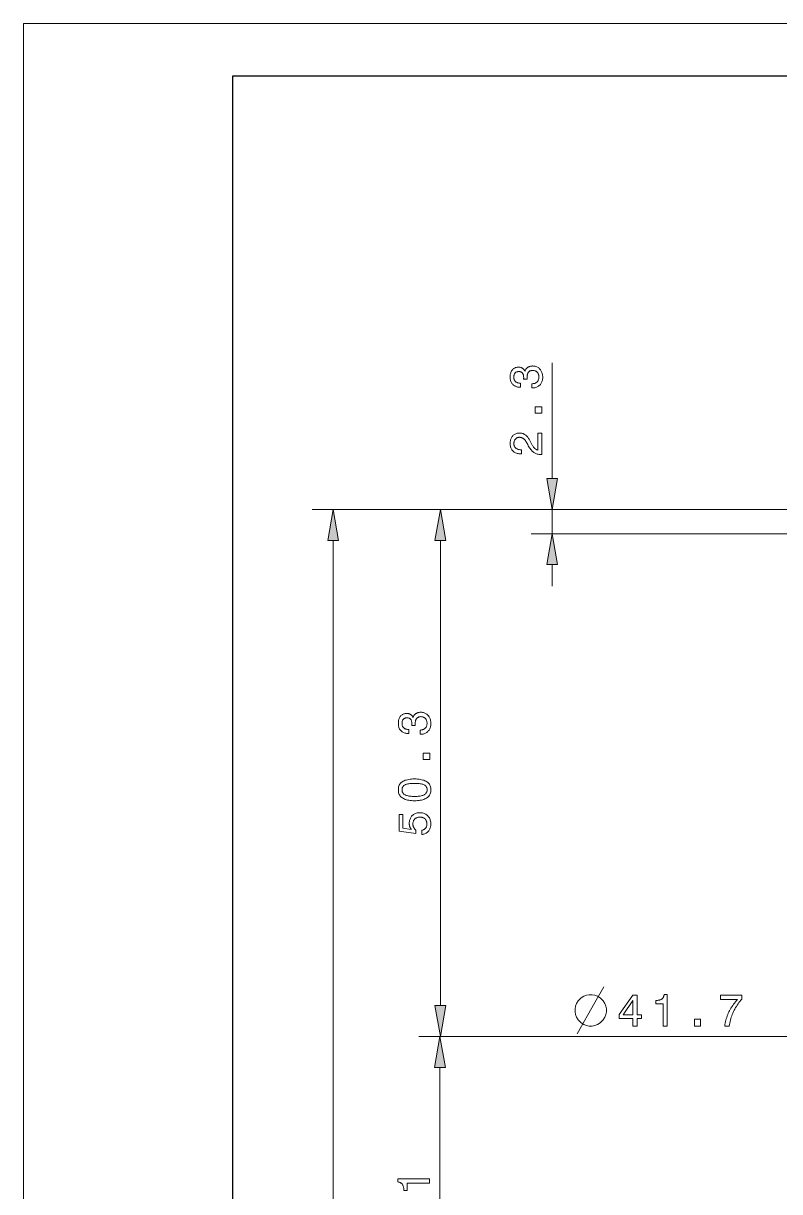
# Model space of a CAD drawing. Extents: x 0 to 297, y 0 to 420.
# Drawn here: x 0 to 72.2, y 308.5 to 420 of the extents above; entities that cross this region are included whole.
import ezdxf

# ---------------------------------------------------------------- set-up
doc = ezdxf.new("R2010")
doc.units = 0

msp = doc.modelspace()

# ---------------------------------------------------------------- linework, layer by layer
at = {"color": 7, "lineweight": 13}
for p, q in [((0, 0), (0, 420)), ((0, 420), (297, 420)), ((95.06, 373.59), (27.58, 373.59)), ((95.06, 373.59), (37.81, 373.59)), ((95.06, 373.59), (48.49, 373.59)), ((29.58, 154.75), (29.58, 370.64)), ((39.81, 326.25), (39.81, 370.64)), ((95.86, 371.29), (48.49, 371.29)), ((87.81, 323.29), (37.76, 323.29)), ((87.81, 323.29), (37.81, 323.29)), ((52.67, 323.29), (87.81, 323.29)), ((39.76, 295.25), (39.76, 320.34))]:
    msp.add_line(p, q, dxfattribs=at)
at = {"color": 7, "lineweight": 30}
for p, q in [((20, 5), (20, 415)), ((20, 415), (292, 415))]:
    msp.add_line(p, q, dxfattribs=at)
at = {"color": 7, "lineweight": 13, "ltscale": 0.276097}
msp.add_line((50.49, 376.55), (50.49, 387.59), dxfattribs=at)
at = {"color": 7, "lineweight": 13, "ltscale": 0.0575}
msp.add_line((50.49, 371.29), (50.49, 373.59), dxfattribs=at)
at = {"color": 7, "lineweight": 13, "ltscale": 0.051139}
msp.add_line((50.49, 366.29), (50.49, 368.34), dxfattribs=at)
at = {"color": 7, "lineweight": 13}
for points in [[(48.55, 385.2), (48.55, 385.6), (48.61, 385.6), (48.67, 385.61), (48.73, 385.62), (48.78, 385.63), (48.83, 385.64), (48.88, 385.66), (48.93, 385.69), (48.97, 385.71), (49.01, 385.74), (49.04, 385.77), (49.08, 385.81), (49.11, 385.84), (49.13, 385.88), (49.15, 385.93), (49.17, 385.97), (49.19, 386.02), (49.2, 386.07), (49.21, 386.13), (49.21, 386.18), (49.22, 386.24), (49.21, 386.3), (49.21, 386.35), (49.2, 386.41), (49.19, 386.46), (49.18, 386.51), (49.16, 386.55), (49.14, 386.59), (49.12, 386.63), (49.09, 386.67), (49.06, 386.71), (49.03, 386.74), (48.99, 386.77), (48.95, 386.79), (48.91, 386.81), (48.87, 386.83), (48.83, 386.85), (48.78, 386.86), (48.73, 386.87), (48.68, 386.87), (48.62, 386.88), (48.58, 386.87), (48.53, 386.87), (48.48, 386.86), (48.44, 386.85), (48.4, 386.83), (48.36, 386.82), (48.33, 386.79), (48.29, 386.77), (48.26, 386.74), (48.23, 386.71), (48.21, 386.67), (48.18, 386.64), (48.16, 386.6), (48.14, 386.55), (48.13, 386.51), (48.12, 386.46), (48.11, 386.41), (48.1, 386.35), (48.09, 386.3), (48.09, 386.24), (48.09, 386.23), (48.09, 386.22), (48.09, 386.21), (48.09, 386.2), (48.09, 386.19), (48.09, 386.18), (48.09, 386.18), (48.09, 386.17), (48.09, 386.16), (48.09, 386.15), (48.1, 386.14), (48.1, 386.13), (48.1, 386.12), (48.1, 386.11), (48.1, 386.09), (48.1, 386.08), (48.1, 386.07), (48.1, 386.06), (48.1, 386.04), (48.1, 386.03), (47.76, 386.03), (47.76, 386.04), (47.76, 386.04), (47.76, 386.05), (47.76, 386.06), (47.76, 386.07), (47.76, 386.08), (47.76, 386.09), (47.76, 386.1), (47.76, 386.11), (47.76, 386.11), (47.77, 386.12), (47.77, 386.13), (47.77, 386.14), (47.77, 386.15), (47.77, 386.16), (47.77, 386.16), (47.77, 386.17), (47.77, 386.18), (47.77, 386.19), (47.77, 386.19), (47.76, 386.25), (47.76, 386.3), (47.76, 386.35), (47.75, 386.4), (47.74, 386.45), (47.72, 386.49), (47.71, 386.53), (47.69, 386.56), (47.67, 386.59), (47.65, 386.62), (47.63, 386.65), (47.6, 386.67), (47.57, 386.7), (47.54, 386.71), (47.51, 386.73), (47.47, 386.74), (47.43, 386.75), (47.39, 386.76), (47.35, 386.76), (47.3, 386.76), (47.26, 386.76), (47.21, 386.76), (47.17, 386.75), (47.13, 386.74), (47.1, 386.73), (47.06, 386.72), (47.03, 386.7), (47, 386.68), (46.98, 386.65), (46.95, 386.63), (46.93, 386.6), (46.91, 386.57), (46.89, 386.54), (46.87, 386.5), (46.86, 386.46), (46.85, 386.42), (46.84, 386.38), (46.83, 386.33), (46.83, 386.29), (46.83, 386.24), (46.83, 386.18), (46.83, 386.13), (46.84, 386.08), (46.85, 386.03), (46.87, 385.98), (46.89, 385.94), (46.91, 385.9), (46.93, 385.87), (46.96, 385.83), (46.99, 385.8), (47.02, 385.77), (47.06, 385.75), (47.1, 385.73), (47.14, 385.71), (47.19, 385.69), (47.24, 385.68), (47.29, 385.67), (47.35, 385.66), (47.41, 385.65), (47.47, 385.65), (47.47, 385.27), (47.44, 385.27), (47.35, 385.27), (47.27, 385.28), (47.19, 385.29), (47.11, 385.31), (47.04, 385.33), (46.97, 385.36), (46.91, 385.39), (46.85, 385.43), (46.79, 385.48), (46.74, 385.53), (46.69, 385.58), (46.64, 385.64), (46.6, 385.7), (46.57, 385.76), (46.54, 385.83), (46.52, 385.9), (46.5, 385.97), (46.48, 386.05), (46.48, 386.13), (46.47, 386.22), (46.48, 386.31), (46.48, 386.39), (46.49, 386.47), (46.51, 386.55), (46.53, 386.62), (46.55, 386.69), (46.58, 386.76), (46.61, 386.82), (46.65, 386.88), (46.69, 386.93), (46.73, 386.98), (46.78, 387.02), (46.83, 387.06), (46.88, 387.09), (46.94, 387.12), (47, 387.14), (47.07, 387.16), (47.14, 387.17), (47.21, 387.18), (47.28, 387.18), (47.32, 387.18), (47.37, 387.18), (47.41, 387.17), (47.44, 387.17), (47.48, 387.16), (47.52, 387.15), (47.55, 387.13), (47.59, 387.12), (47.62, 387.1), (47.65, 387.09), (47.68, 387.07), (47.71, 387.04), (47.74, 387.02), (47.76, 386.99), (47.79, 386.97), (47.81, 386.94), (47.83, 386.91), (47.85, 386.87), (47.87, 386.84), (47.89, 386.8), (47.9, 386.85), (47.93, 386.89), (47.95, 386.94), (47.97, 386.98), (48, 387.02), (48.03, 387.05), (48.06, 387.08), (48.09, 387.12), (48.13, 387.14), (48.16, 387.17), (48.2, 387.19), (48.24, 387.22), (48.28, 387.23), (48.33, 387.25), (48.37, 387.26), (48.42, 387.28), (48.47, 387.28), (48.52, 387.29), (48.57, 387.29), (48.62, 387.3), (48.71, 387.29), (48.79, 387.28), (48.87, 387.27), (48.94, 387.25), (49.01, 387.22), (49.08, 387.19), (49.15, 387.15), (49.21, 387.11), (49.26, 387.06), (49.32, 387), (49.37, 386.94), (49.41, 386.87), (49.45, 386.81), (49.48, 386.73), (49.51, 386.66), (49.54, 386.58), (49.56, 386.49), (49.57, 386.4), (49.58, 386.31), (49.58, 386.22), (49.58, 386.13), (49.57, 386.04), (49.55, 385.95), (49.54, 385.87), (49.51, 385.8), (49.48, 385.73), (49.45, 385.66), (49.41, 385.59), (49.36, 385.53), (49.31, 385.48), (49.25, 385.42), (49.19, 385.38), (49.13, 385.34), (49.06, 385.3), (48.99, 385.27), (48.92, 385.24), (48.84, 385.22), (48.76, 385.21), (48.67, 385.2), (48.58, 385.2)], [(49.49, 382.79), (48.85, 382.79), (48.85, 383.39), (49.49, 383.39)], [(49.49, 378.84), (49.48, 378.84), (49.39, 378.84), (49.31, 378.85), (49.23, 378.86), (49.15, 378.87), (49.07, 378.89), (49, 378.91), (48.93, 378.94), (48.86, 378.97), (48.8, 379.01), (48.74, 379.05), (48.68, 379.09), (48.62, 379.14), (48.56, 379.2), (48.5, 379.26), (48.44, 379.34), (48.38, 379.41), (48.32, 379.5), (48.26, 379.59), (48.2, 379.69), (48.15, 379.79), (48.01, 380.05), (47.98, 380.09), (47.96, 380.13), (47.93, 380.17), (47.9, 380.21), (47.87, 380.25), (47.85, 380.28), (47.82, 380.31), (47.79, 380.34), (47.76, 380.36), (47.73, 380.38), (47.7, 380.4), (47.66, 380.42), (47.63, 380.44), (47.59, 380.45), (47.56, 380.46), (47.52, 380.47), (47.48, 380.48), (47.44, 380.48), (47.4, 380.49), (47.36, 380.49), (47.32, 380.49), (47.27, 380.48), (47.23, 380.47), (47.19, 380.46), (47.15, 380.45), (47.11, 380.43), (47.07, 380.41), (47.04, 380.38), (47.01, 380.36), (46.98, 380.32), (46.95, 380.29), (46.93, 380.25), (46.9, 380.22), (46.88, 380.18), (46.87, 380.13), (46.86, 380.09), (46.85, 380.04), (46.84, 379.99), (46.83, 379.94), (46.83, 379.89), (46.83, 379.83), (46.84, 379.78), (46.85, 379.73), (46.86, 379.69), (46.88, 379.64), (46.9, 379.6), (46.92, 379.56), (46.95, 379.53), (46.98, 379.49), (47.02, 379.46), (47.06, 379.43), (47.1, 379.4), (47.14, 379.38), (47.19, 379.36), (47.24, 379.34), (47.29, 379.33), (47.35, 379.32), (47.4, 379.31), (47.46, 379.3), (47.53, 379.3), (47.56, 379.3), (47.56, 378.91), (47.5, 378.91), (47.41, 378.91), (47.32, 378.92), (47.24, 378.93), (47.15, 378.95), (47.08, 378.98), (47, 379.01), (46.93, 379.04), (46.87, 379.08), (46.81, 379.13), (46.75, 379.18), (46.7, 379.23), (46.65, 379.29), (46.61, 379.36), (46.57, 379.43), (46.54, 379.5), (46.52, 379.57), (46.5, 379.65), (46.48, 379.73), (46.48, 379.82), (46.47, 379.91), (46.48, 380), (46.48, 380.08), (46.5, 380.16), (46.51, 380.24), (46.54, 380.31), (46.56, 380.38), (46.59, 380.45), (46.63, 380.51), (46.67, 380.57), (46.72, 380.63), (46.77, 380.68), (46.83, 380.72), (46.88, 380.77), (46.94, 380.8), (47.01, 380.83), (47.07, 380.86), (47.14, 380.87), (47.21, 380.89), (47.29, 380.9), (47.37, 380.9), (47.43, 380.9), (47.49, 380.89), (47.55, 380.88), (47.6, 380.87), (47.66, 380.86), (47.71, 380.84), (47.76, 380.82), (47.81, 380.8), (47.86, 380.77), (47.91, 380.74), (47.96, 380.71), (48, 380.67), (48.04, 380.63), (48.09, 380.58), (48.13, 380.54), (48.17, 380.49), (48.21, 380.43), (48.24, 380.37), (48.28, 380.31), (48.31, 380.25), (48.44, 380), (48.48, 379.93), (48.52, 379.86), (48.55, 379.8), (48.59, 379.74), (48.62, 379.69), (48.66, 379.64), (48.69, 379.59), (48.72, 379.55), (48.75, 379.51), (48.78, 379.48), (48.81, 379.45), (48.84, 379.42), (48.88, 379.39), (48.91, 379.37), (48.94, 379.35), (48.98, 379.33), (49.01, 379.31), (49.05, 379.3), (49.08, 379.28), (49.12, 379.27), (49.12, 380.9), (49.49, 380.9)], [(49.97, 376.55), (50.49, 373.59), (51.01, 376.55)], [(30.1, 370.64), (29.58, 373.59), (29.06, 370.64)], [(40.34, 370.64), (39.81, 373.59), (39.29, 370.64)], [(51.01, 368.34), (50.49, 371.29), (49.97, 368.34)], [(37.87, 352.15), (37.87, 352.55), (37.94, 352.55), (38, 352.56), (38.05, 352.57), (38.1, 352.58), (38.15, 352.59), (38.2, 352.61), (38.25, 352.64), (38.29, 352.66), (38.33, 352.69), (38.36, 352.72), (38.4, 352.76), (38.43, 352.79), (38.45, 352.83), (38.48, 352.88), (38.49, 352.92), (38.51, 352.97), (38.52, 353.02), (38.53, 353.08), (38.54, 353.13), (38.54, 353.19), (38.54, 353.25), (38.53, 353.3), (38.52, 353.36), (38.51, 353.41), (38.5, 353.45), (38.48, 353.5), (38.46, 353.54), (38.44, 353.58), (38.41, 353.62), (38.38, 353.66), (38.35, 353.69), (38.31, 353.72), (38.27, 353.74), (38.23, 353.76), (38.19, 353.78), (38.15, 353.8), (38.1, 353.81), (38.05, 353.82), (38, 353.82), (37.95, 353.83), (37.9, 353.82), (37.85, 353.82), (37.81, 353.81), (37.76, 353.8), (37.72, 353.78), (37.68, 353.76), (37.65, 353.74), (37.62, 353.72), (37.58, 353.69), (37.55, 353.66), (37.53, 353.62), (37.5, 353.59), (37.48, 353.54), (37.47, 353.5), (37.45, 353.46), (37.44, 353.41), (37.43, 353.36), (37.42, 353.3), (37.42, 353.25), (37.41, 353.19), (37.41, 353.18), (37.41, 353.17), (37.41, 353.16), (37.42, 353.15), (37.42, 353.14), (37.42, 353.13), (37.42, 353.13), (37.42, 353.12), (37.42, 353.11), (37.42, 353.1), (37.42, 353.09), (37.42, 353.08), (37.42, 353.07), (37.42, 353.06), (37.42, 353.04), (37.42, 353.03), (37.42, 353.02), (37.42, 353), (37.42, 352.99), (37.42, 352.98), (37.08, 352.98), (37.08, 352.98), (37.08, 352.99), (37.08, 353), (37.09, 353.01), (37.09, 353.02), (37.09, 353.03), (37.09, 353.04), (37.09, 353.05), (37.09, 353.06), (37.09, 353.06), (37.09, 353.07), (37.09, 353.08), (37.09, 353.09), (37.09, 353.1), (37.09, 353.1), (37.09, 353.11), (37.09, 353.12), (37.09, 353.13), (37.09, 353.13), (37.09, 353.14), (37.09, 353.2), (37.08, 353.25), (37.08, 353.3), (37.07, 353.35), (37.06, 353.4), (37.05, 353.44), (37.03, 353.48), (37.01, 353.51), (36.99, 353.54), (36.97, 353.57), (36.95, 353.6), (36.92, 353.62), (36.89, 353.64), (36.86, 353.66), (36.83, 353.68), (36.79, 353.69), (36.75, 353.7), (36.71, 353.71), (36.67, 353.71), (36.62, 353.71), (36.58, 353.71), (36.54, 353.71), (36.49, 353.7), (36.46, 353.69), (36.42, 353.68), (36.39, 353.66), (36.35, 353.65), (36.33, 353.63), (36.3, 353.6), (36.27, 353.58), (36.25, 353.55), (36.23, 353.52), (36.21, 353.49), (36.19, 353.45), (36.18, 353.41), (36.17, 353.37), (36.16, 353.33), (36.15, 353.28), (36.15, 353.24), (36.15, 353.19), (36.15, 353.13), (36.16, 353.08), (36.16, 353.03), (36.18, 352.98), (36.19, 352.93), (36.21, 352.89), (36.23, 352.85), (36.25, 352.82), (36.28, 352.78), (36.31, 352.75), (36.35, 352.72), (36.38, 352.7), (36.42, 352.68), (36.47, 352.66), (36.51, 352.64), (36.56, 352.63), (36.61, 352.62), (36.67, 352.61), (36.73, 352.6), (36.79, 352.6), (36.79, 352.22), (36.76, 352.22), (36.67, 352.22), (36.59, 352.23), (36.51, 352.24), (36.44, 352.26), (36.36, 352.28), (36.29, 352.31), (36.23, 352.34), (36.17, 352.38), (36.11, 352.43), (36.06, 352.47), (36.01, 352.53), (35.96, 352.58), (35.92, 352.64), (35.89, 352.71), (35.86, 352.78), (35.84, 352.85), (35.82, 352.92), (35.81, 353), (35.8, 353.08), (35.8, 353.17), (35.8, 353.26), (35.8, 353.34), (35.81, 353.42), (35.83, 353.5), (35.85, 353.57), (35.87, 353.64), (35.9, 353.71), (35.93, 353.77), (35.97, 353.83), (36.01, 353.88), (36.05, 353.93), (36.1, 353.97), (36.15, 354.01), (36.21, 354.04), (36.26, 354.07), (36.32, 354.09), (36.39, 354.11), (36.46, 354.12), (36.53, 354.13), (36.6, 354.13), (36.65, 354.13), (36.69, 354.13), (36.73, 354.12), (36.77, 354.12), (36.8, 354.11), (36.84, 354.1), (36.88, 354.08), (36.91, 354.07), (36.94, 354.05), (36.97, 354.03), (37, 354.01), (37.03, 353.99), (37.06, 353.97), (37.09, 353.94), (37.11, 353.92), (37.13, 353.89), (37.15, 353.86), (37.17, 353.82), (37.19, 353.79), (37.21, 353.75), (37.23, 353.8), (37.25, 353.84), (37.27, 353.89), (37.29, 353.93), (37.32, 353.96), (37.35, 354), (37.38, 354.03), (37.41, 354.06), (37.45, 354.09), (37.48, 354.12), (37.52, 354.14), (37.56, 354.16), (37.6, 354.18), (37.65, 354.2), (37.69, 354.21), (37.74, 354.22), (37.79, 354.23), (37.84, 354.24), (37.89, 354.24), (37.95, 354.24), (38.03, 354.24), (38.11, 354.23), (38.19, 354.22), (38.26, 354.2), (38.34, 354.17), (38.4, 354.14), (38.47, 354.1), (38.53, 354.06), (38.59, 354.01), (38.64, 353.95), (38.69, 353.89), (38.73, 353.82), (38.77, 353.75), (38.81, 353.68), (38.84, 353.61), (38.86, 353.53), (38.88, 353.44), (38.89, 353.35), (38.9, 353.26), (38.9, 353.17), (38.9, 353.07), (38.89, 352.99), (38.88, 352.9), (38.86, 352.82), (38.83, 352.75), (38.8, 352.68), (38.77, 352.61), (38.73, 352.54), (38.68, 352.48), (38.63, 352.43), (38.57, 352.37), (38.51, 352.33), (38.45, 352.28), (38.38, 352.25), (38.31, 352.22), (38.24, 352.19), (38.16, 352.17), (38.08, 352.16), (37.99, 352.15), (37.9, 352.15)], [(38.81, 349.74), (38.17, 349.74), (38.17, 350.34), (38.81, 350.34)], [(37.35, 345.8), (37.2, 345.8), (37.06, 345.81), (36.93, 345.83), (36.8, 345.84), (36.68, 345.87), (36.57, 345.9), (36.46, 345.93), (36.37, 345.97), (36.28, 346.02), (36.19, 346.07), (36.12, 346.12), (36.05, 346.18), (35.99, 346.25), (35.94, 346.32), (35.89, 346.39), (35.86, 346.47), (35.83, 346.56), (35.81, 346.65), (35.8, 346.74), (35.8, 346.84), (35.8, 346.94), (35.81, 347.04), (35.83, 347.13), (35.86, 347.21), (35.89, 347.29), (35.94, 347.37), (35.99, 347.44), (36.05, 347.5), (36.11, 347.56), (36.19, 347.62), (36.27, 347.67), (36.36, 347.71), (36.46, 347.75), (36.56, 347.78), (36.68, 347.81), (36.8, 347.84), (36.92, 347.85), (37.06, 347.87), (37.2, 347.88), (37.35, 347.88), (37.5, 347.88), (37.64, 347.87), (37.78, 347.85), (37.9, 347.84), (38.02, 347.81), (38.14, 347.78), (38.24, 347.75), (38.34, 347.71), (38.43, 347.67), (38.51, 347.62), (38.58, 347.56), (38.65, 347.5), (38.71, 347.44), (38.76, 347.37), (38.8, 347.29), (38.84, 347.21), (38.87, 347.13), (38.89, 347.04), (38.9, 346.94), (38.9, 346.84), (38.9, 346.74), (38.89, 346.65), (38.87, 346.56), (38.84, 346.47), (38.8, 346.39), (38.76, 346.32), (38.71, 346.25), (38.65, 346.18), (38.58, 346.12), (38.51, 346.07), (38.42, 346.02), (38.33, 345.97), (38.24, 345.93), (38.13, 345.9), (38.02, 345.87), (37.9, 345.84), (37.78, 345.83), (37.64, 345.81), (37.5, 345.8)], [(37.35, 346.21), (37.47, 346.22), (37.59, 346.22), (37.69, 346.23), (37.79, 346.24), (37.89, 346.25), (37.98, 346.27), (38.06, 346.29), (38.13, 346.31), (38.2, 346.34), (38.26, 346.37), (38.31, 346.4), (38.36, 346.43), (38.41, 346.47), (38.44, 346.51), (38.47, 346.56), (38.5, 346.61), (38.52, 346.66), (38.54, 346.72), (38.54, 346.78), (38.55, 346.84), (38.54, 346.9), (38.54, 346.96), (38.52, 347.02), (38.5, 347.07), (38.48, 347.12), (38.44, 347.17), (38.41, 347.21), (38.36, 347.25), (38.32, 347.28), (38.26, 347.31), (38.2, 347.34), (38.13, 347.37), (38.06, 347.39), (37.98, 347.41), (37.89, 347.43), (37.8, 347.44), (37.7, 347.45), (37.59, 347.46), (37.47, 347.46), (37.35, 347.46), (37.23, 347.46), (37.11, 347.46), (37.01, 347.45), (36.9, 347.44), (36.81, 347.43), (36.72, 347.41), (36.64, 347.39), (36.57, 347.37), (36.5, 347.34), (36.44, 347.31), (36.38, 347.28), (36.34, 347.25), (36.29, 347.21), (36.26, 347.17), (36.23, 347.12), (36.2, 347.07), (36.18, 347.02), (36.17, 346.96), (36.16, 346.9), (36.15, 346.84), (36.16, 346.78), (36.17, 346.72), (36.18, 346.66), (36.2, 346.61), (36.23, 346.56), (36.26, 346.51), (36.3, 346.47), (36.34, 346.43), (36.39, 346.4), (36.44, 346.37), (36.5, 346.34), (36.57, 346.31), (36.64, 346.29), (36.73, 346.27), (36.81, 346.25), (36.91, 346.24), (37.01, 346.23), (37.12, 346.22), (37.23, 346.22)], [(38.03, 342.57), (38.03, 342.97), (38.08, 342.98), (38.12, 342.99), (38.16, 343.01), (38.2, 343.02), (38.24, 343.04), (38.28, 343.06), (38.31, 343.08), (38.34, 343.11), (38.37, 343.14), (38.4, 343.17), (38.42, 343.2), (38.45, 343.24), (38.47, 343.27), (38.48, 343.31), (38.5, 343.35), (38.51, 343.39), (38.52, 343.43), (38.52, 343.48), (38.53, 343.53), (38.53, 343.57), (38.53, 343.63), (38.52, 343.69), (38.51, 343.75), (38.5, 343.8), (38.48, 343.85), (38.46, 343.89), (38.44, 343.94), (38.41, 343.98), (38.38, 344.02), (38.35, 344.06), (38.31, 344.09), (38.27, 344.13), (38.23, 344.15), (38.18, 344.18), (38.13, 344.2), (38.08, 344.21), (38.03, 344.23), (37.98, 344.24), (37.92, 344.24), (37.86, 344.24), (37.8, 344.24), (37.75, 344.24), (37.69, 344.23), (37.64, 344.21), (37.59, 344.2), (37.54, 344.18), (37.5, 344.15), (37.45, 344.13), (37.41, 344.1), (37.38, 344.06), (37.34, 344.02), (37.31, 343.98), (37.28, 343.94), (37.26, 343.9), (37.24, 343.85), (37.22, 343.8), (37.21, 343.75), (37.2, 343.69), (37.2, 343.63), (37.2, 343.57), (37.2, 343.54), (37.2, 343.51), (37.2, 343.47), (37.21, 343.44), (37.21, 343.41), (37.22, 343.38), (37.23, 343.34), (37.24, 343.31), (37.25, 343.28), (37.27, 343.26), (37.28, 343.23), (37.3, 343.2), (37.31, 343.17), (37.33, 343.15), (37.35, 343.12), (37.37, 343.1), (37.4, 343.07), (37.42, 343.05), (37.44, 343.03), (37.47, 343), (37.47, 342.66), (35.88, 342.9), (35.88, 344.5), (36.24, 344.5), (36.24, 343.18), (37.04, 343.06), (37.03, 343.09), (37.01, 343.11), (36.99, 343.13), (36.98, 343.16), (36.96, 343.18), (36.95, 343.21), (36.93, 343.23), (36.92, 343.26), (36.91, 343.29), (36.9, 343.32), (36.89, 343.35), (36.88, 343.38), (36.87, 343.41), (36.87, 343.44), (36.86, 343.47), (36.86, 343.5), (36.85, 343.54), (36.85, 343.57), (36.85, 343.6), (36.85, 343.64), (36.85, 343.73), (36.86, 343.82), (36.87, 343.9), (36.89, 343.98), (36.92, 344.05), (36.95, 344.13), (36.98, 344.2), (37.03, 344.26), (37.07, 344.32), (37.12, 344.38), (37.18, 344.43), (37.24, 344.48), (37.3, 344.52), (37.37, 344.56), (37.44, 344.59), (37.51, 344.62), (37.59, 344.64), (37.67, 344.65), (37.76, 344.66), (37.84, 344.66), (37.94, 344.66), (38.02, 344.65), (38.11, 344.64), (38.19, 344.62), (38.27, 344.59), (38.34, 344.56), (38.42, 344.52), (38.48, 344.47), (38.55, 344.42), (38.61, 344.36), (38.66, 344.3), (38.71, 344.24), (38.76, 344.17), (38.8, 344.1), (38.83, 344.02), (38.85, 343.94), (38.87, 343.86), (38.89, 343.77), (38.9, 343.68), (38.9, 343.59), (38.9, 343.5), (38.89, 343.42), (38.88, 343.35), (38.86, 343.27), (38.84, 343.2), (38.81, 343.13), (38.78, 343.07), (38.75, 343), (38.71, 342.94), (38.66, 342.88), (38.61, 342.83), (38.56, 342.78), (38.5, 342.74), (38.45, 342.7), (38.38, 342.67), (38.32, 342.64), (38.25, 342.61), (38.18, 342.6), (38.11, 342.58)], [(54.32, 327.29), (54.02, 327.29), (53.77, 327.24), (53.52, 327.14), (53.27, 326.99), (52.97, 326.69), (52.82, 326.44), (52.72, 326.19), (52.67, 325.94), (52.67, 325.64), (52.72, 325.39), (52.82, 325.14), (52.97, 324.89), (53.27, 324.59), (53.52, 324.44), (53.77, 324.34), (54.02, 324.29), (54.32, 324.29), (54.57, 324.34), (54.82, 324.44), (55.07, 324.59), (55.37, 324.89), (55.52, 325.14), (55.62, 325.39), (55.67, 325.64), (55.67, 325.94), (55.62, 326.19), (55.52, 326.44), (55.37, 326.69), (55.07, 326.99), (54.82, 327.14), (54.57, 327.24)], [(58.2, 324.29), (58.2, 325.03), (56.88, 325.03), (56.88, 325.41), (58.2, 327.23), (58.59, 327.23), (58.59, 325.38), (59.02, 325.38), (59.02, 325.03), (58.59, 325.03), (58.59, 324.29)], [(57.25, 325.38), (58.2, 325.38), (58.2, 326.72)], [(61.09, 324.29), (61.09, 326.43), (60.39, 326.43), (60.39, 326.73), (60.46, 326.73), (60.53, 326.74), (60.6, 326.75), (60.66, 326.76), (60.72, 326.77), (60.78, 326.79), (60.83, 326.8), (60.88, 326.82), (60.92, 326.85), (60.96, 326.87), (61, 326.9), (61.03, 326.94), (61.06, 326.97), (61.09, 327.01), (61.11, 327.05), (61.13, 327.1), (61.15, 327.15), (61.16, 327.2), (61.18, 327.25), (61.19, 327.31), (61.48, 327.31), (61.48, 324.29)], [(66.96, 324.29), (66.98, 324.44), (67.01, 324.58), (67.04, 324.72), (67.07, 324.86), (67.11, 324.99), (67.15, 325.12), (67.2, 325.26), (67.25, 325.39), (67.3, 325.51), (67.36, 325.64), (67.42, 325.76), (67.49, 325.89), (67.56, 326.01), (67.63, 326.13), (67.72, 326.25), (67.8, 326.37), (67.89, 326.48), (67.99, 326.6), (68.08, 326.72), (68.19, 326.83), (66.55, 326.83), (66.55, 327.23), (68.6, 327.23), (68.6, 326.87), (68.5, 326.75), (68.41, 326.64), (68.32, 326.53), (68.23, 326.41), (68.14, 326.29), (68.07, 326.17), (67.99, 326.05), (67.92, 325.92), (67.85, 325.8), (67.79, 325.67), (67.73, 325.54), (67.68, 325.41), (67.63, 325.28), (67.58, 325.14), (67.54, 325), (67.5, 324.87), (67.47, 324.73), (67.44, 324.58), (67.42, 324.44), (67.4, 324.29)], [(39.29, 326.25), (39.81, 323.29), (40.34, 326.25)], [(64.06, 324.29), (64.06, 324.94), (64.66, 324.94), (64.66, 324.29)], [(40.29, 320.34), (39.76, 323.29), (39.24, 320.34)], [(38.76, 309.31), (36.63, 309.31), (36.63, 308.61), (36.33, 308.61), (36.32, 308.69), (36.32, 308.76), (36.31, 308.83), (36.3, 308.89), (36.29, 308.95), (36.27, 309.01), (36.25, 309.06), (36.23, 309.1), (36.21, 309.15), (36.18, 309.19), (36.15, 309.22), (36.12, 309.26), (36.09, 309.29), (36.05, 309.31), (36.01, 309.34), (35.96, 309.36), (35.91, 309.38), (35.86, 309.39), (35.8, 309.4), (35.75, 309.41), (35.75, 309.71), (38.76, 309.71)]]:
    msp.add_lwpolyline(points, close=True, dxfattribs=at)
msp.add_lwpolyline([(52.87, 323.54), (54.57, 326.54), (55.42, 328.04)], dxfattribs=at)
for points in [[(49.97, 376.55), (50.49, 373.59), (49.97, 376.55), (51.01, 376.55)], [(30.1, 370.64), (29.58, 373.59), (30.1, 370.64), (29.06, 370.64)], [(40.34, 370.64), (39.81, 373.59), (40.34, 370.64), (39.29, 370.64)], [(51.01, 368.34), (50.49, 371.29), (51.01, 368.34), (49.97, 368.34)], [(39.29, 326.25), (39.81, 323.29), (39.29, 326.25), (40.34, 326.25)], [(40.29, 320.34), (39.76, 323.29), (40.29, 320.34), (39.24, 320.34)]]:
    msp.add_solid(points, dxfattribs=at)

doc.saveas('drawing.dxf')
